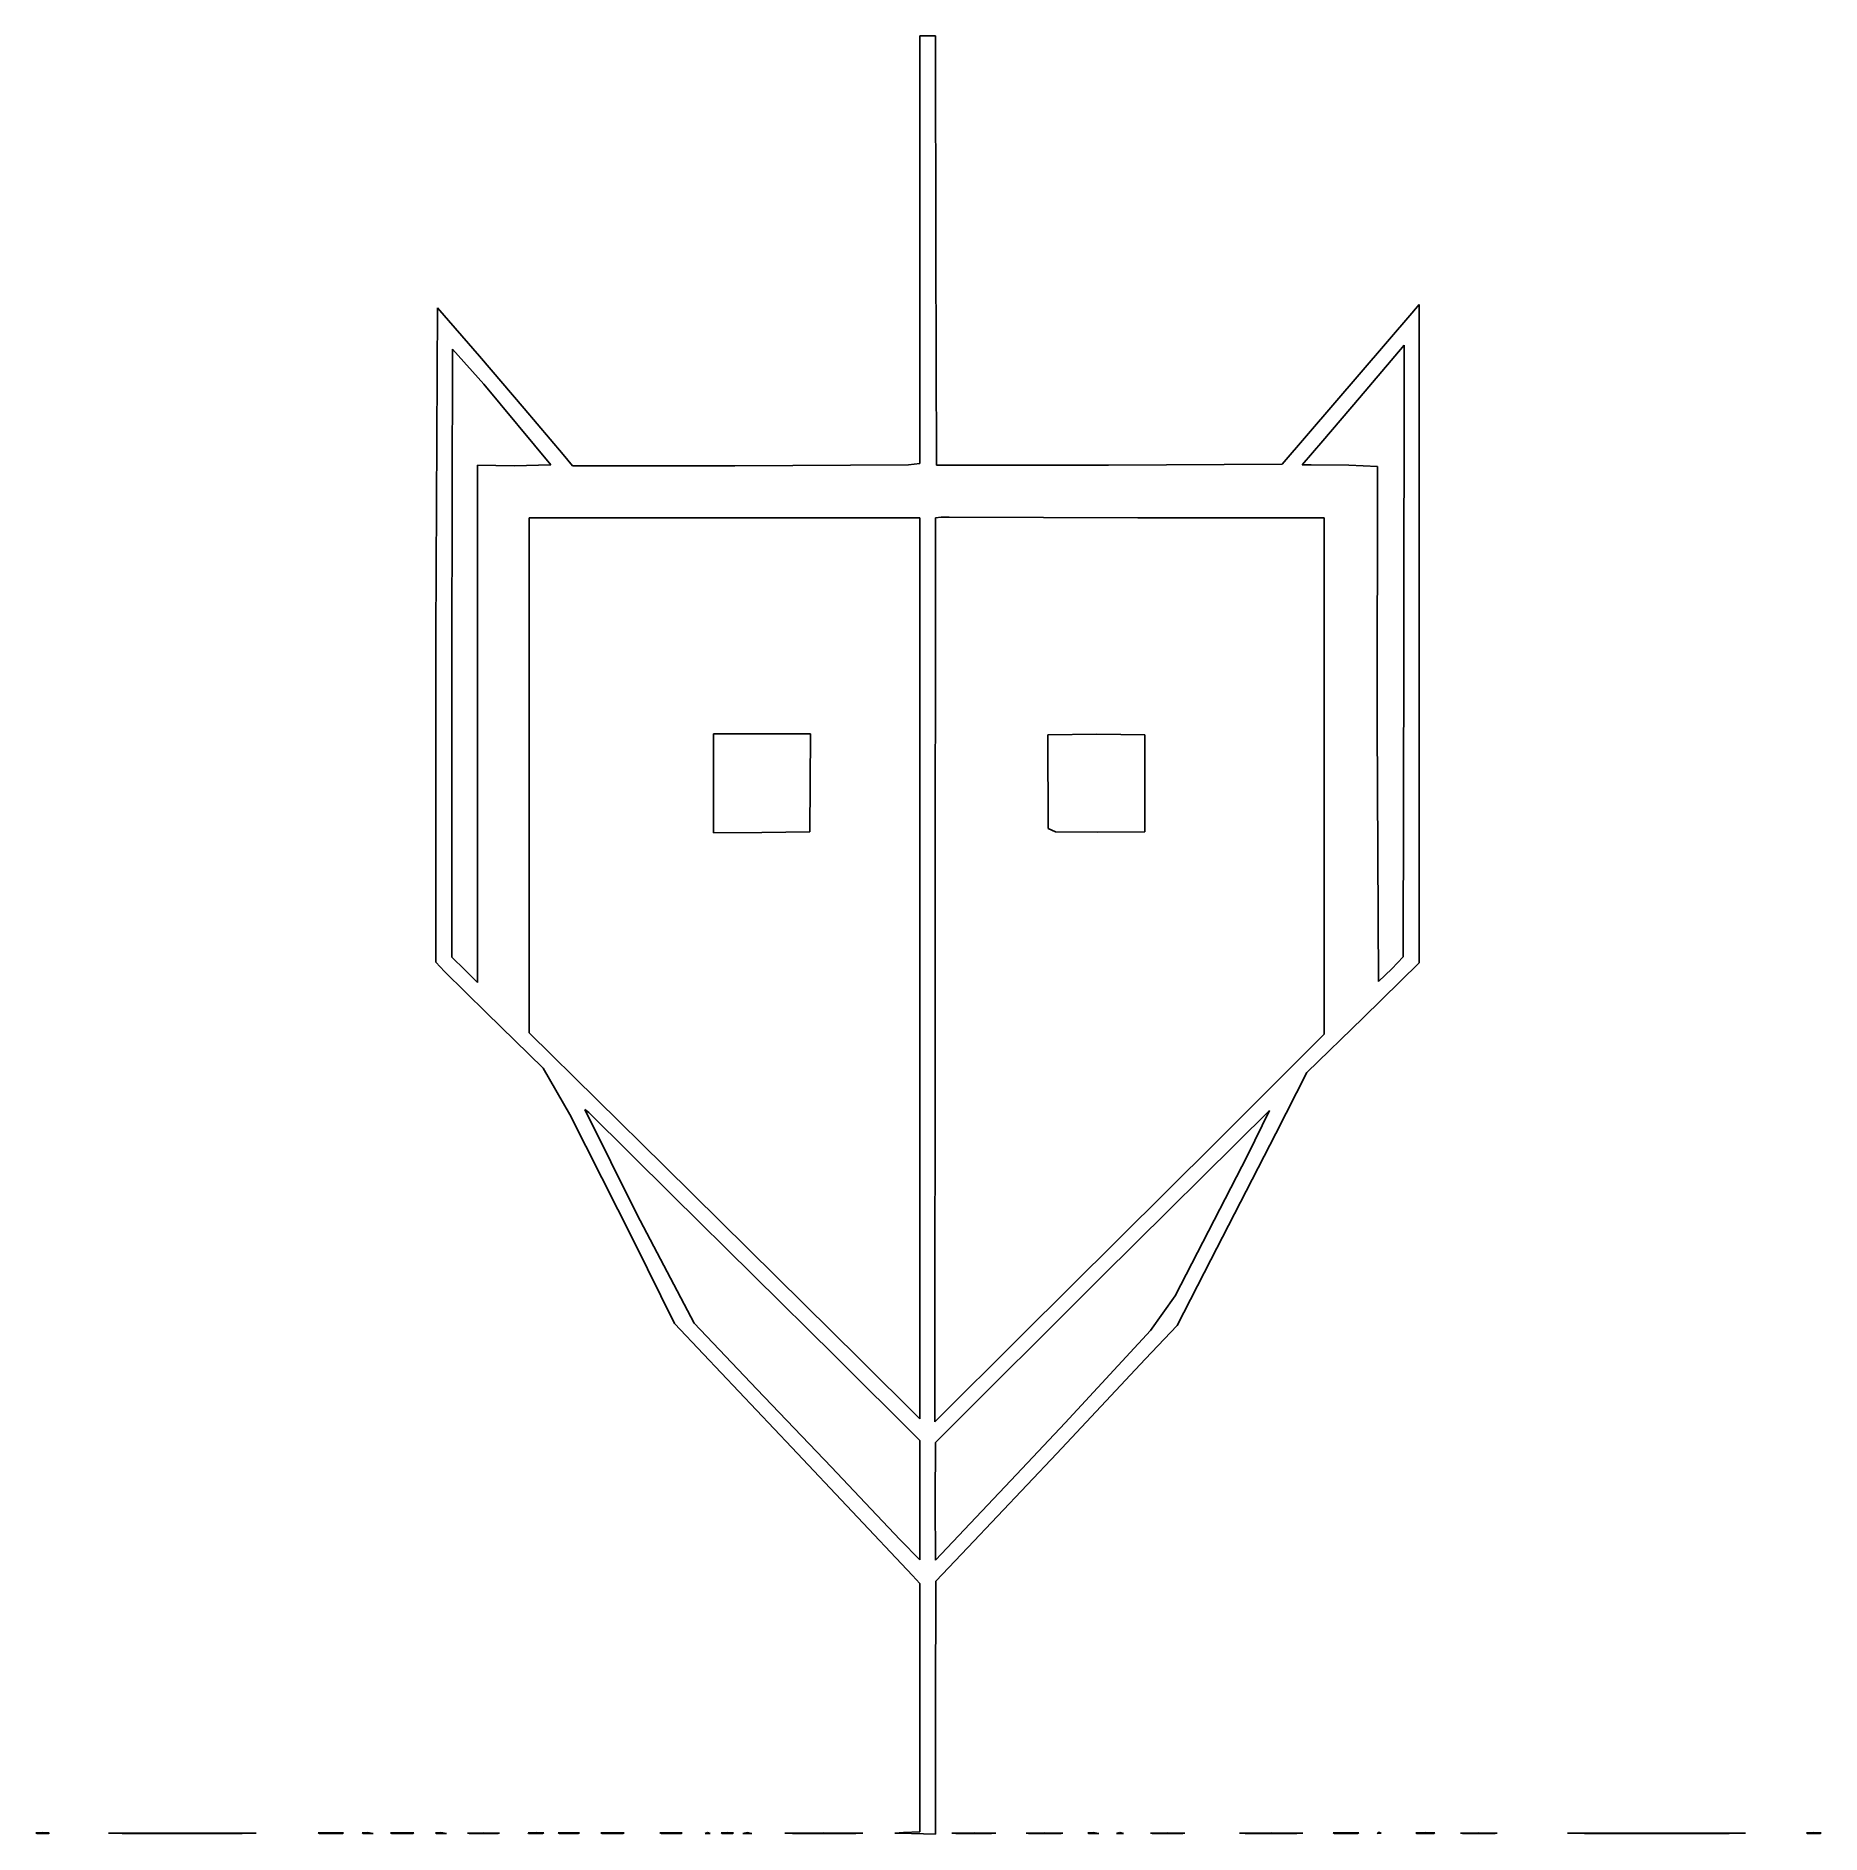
# Model space of a CAD drawing. Extents: x 0.1 to 59.7, y 0 to 60.
import ezdxf

# ---------------------------------------------------------------- set-up
doc = ezdxf.new("R2010")
doc.units = 0

msp = doc.modelspace()

# ---------------------------------------------------------------- linework, layer by layer
at = {"layer": 'Layer 1'}
for p, q in [((29.901135, 60.00058), (29.636523, 60.00058)), ((29.636523, 60.00058), (29.636523, 52.86268)), ((30.165747, 60.00058), (29.901135, 60.00058)), ((30.178978, 52.84284), (30.165747, 60.00058)), ((29.6365, 52.8627), (29.6365, 45.73142)), ((29.636523, 52.86268), (29.6365, 52.8627)), ((30.198824, 45.67848), (30.178978, 52.84284)), ((46.30043, 51.036869), (46.055664, 50.745796)), ((46.30043, 40.048869), (46.30043, 51.036869)), ((13.548119, 50.924434), (13.495197, 40.022434)), ((14.950559, 49.316914), (13.548119, 50.924434)), ((46.055664, 50.745796), (41.735884, 45.711556)), ((14.024332, 39.407203), (14.050793, 49.548403)), ((14.050793, 49.548403), (15.089393, 48.377493)), ((16.438999, 47.570474), (14.950559, 49.316914)), ((44.315782, 47.927722), (45.804222, 49.680772)), ((45.804222, 49.680772), (45.790992, 39.479972)), ((15.089393, 48.377493), (15.0894, 48.37757)), ((15.0894, 48.37757), (17.33198, 45.68515)), ((17.742209, 46.035724), (16.438999, 47.570474)), ((43.085342, 46.492202), (44.315782, 47.927722)), ((42.403967, 45.691752), (43.085342, 46.492202)), ((16.10815, 45.658689), (14.88432, 45.678535)), ((14.88432, 45.678535), (14.88432, 37.045585)), ((17.33198, 45.68515), (16.10815, 45.658689)), ((18.053128, 45.658652), (17.742209, 46.035724)), ((23.464438, 45.652037), (18.053128, 45.658652)), ((29.259428, 45.685113), (23.464438, 45.652037)), ((29.6365, 45.73142), (29.259428, 45.685113)), ((35.940894, 45.67848), (30.198824, 45.67848)), ((41.735884, 45.711556), (35.940894, 45.67848)), ((42.69504, 45.691752), (42.403967, 45.691752)), ((43.95195, 45.678521), (42.69504, 45.691752)), ((44.917782, 45.632214), (43.95195, 45.678521)), ((44.904552, 37.038954), (44.917782, 45.632214)), ((16.60435, 35.33221), (16.60435, 43.92547)), ((16.60435, 43.92547), (23.12041, 43.92547)), ((23.12041, 43.92547), (29.63647, 43.92547)), ((29.63647, 43.92547), (29.63647, 28.89557)), ((30.152471, 28.83597), (30.165701, 43.91887)), ((30.165701, 43.91887), (30.350929, 43.945331)), ((30.350929, 43.945331), (30.615541, 43.945331)), ((30.615541, 43.945331), (36.919911, 43.925485)), ((36.919911, 43.925485), (36.9199, 43.92548)), ((36.9199, 43.92548), (43.13166, 43.92548)), ((43.13166, 43.92548), (43.13166, 35.30576)), ((13.495197, 40.022434), (13.495197, 29.093934)), ((46.307045, 29.067469), (46.30043, 40.048869)), ((14.024332, 29.266003), (14.024332, 39.407203)), ((45.791, 39.48), (45.764539, 29.2726)), ((45.790992, 39.479972), (45.791, 39.48)), ((14.88432, 37.045585), (14.88432, 28.419245)), ((24.377346, 36.714726), (22.756596, 36.714726)), ((22.756596, 36.714726), (22.756596, 35.060906)), ((25.998096, 36.714726), (24.377346, 36.714726)), ((25.984866, 35.080746), (25.998096, 36.714726)), ((33.916605, 36.675109), (33.9166, 36.6751)), ((33.9166, 36.6751), (33.923215, 33.5593)), ((35.550585, 36.701571), (33.916605, 36.675109)), ((37.144865, 36.681725), (35.550585, 36.701571)), ((37.144865, 35.060975), (37.144865, 36.681725)), ((44.950859, 28.452304), (44.904552, 37.038954)), ((16.60435, 26.73895), (16.60435, 35.33221)), ((22.756596, 35.060906), (22.7566, 35.0609)), ((22.7566, 35.0609), (22.7566, 33.40708)), ((25.96502, 33.440156), (25.984866, 35.080746)), ((37.144865, 33.440225), (37.144865, 35.060975)), ((43.13166, 35.30576), (43.13166, 26.68604)), ((22.7566, 33.40708), (24.36412, 33.420311)), ((24.36412, 33.420311), (25.96502, 33.440156)), ((33.923215, 33.5593), (34.167155, 33.438571)), ((34.167155, 33.438571), (35.557195, 33.426994)), ((35.557195, 33.426994), (37.144865, 33.440225)), ((13.495197, 29.093934), (13.779654, 28.783015)), ((14.454326, 28.842624), (14.024332, 29.266003)), ((14.88432, 28.419245), (14.454326, 28.842624)), ((29.63647, 28.89558), (29.63647, 13.85898)), ((29.63647, 28.89557), (29.63647, 28.89558)), ((30.13924, 13.75977), (30.152471, 28.83597)), ((44.434915, 27.241649), (46.307045, 29.067469)), ((45.394083, 28.869067), (44.950859, 28.452304)), ((45.764539, 29.2726), (45.394083, 28.869067)), ((13.779654, 28.783015), (15.182094, 27.407035)), ((15.182094, 27.407035), (17.072412, 25.556409)), ((42.556175, 25.415829), (44.434915, 27.241649)), ((21.12259, 22.28686), (16.60435, 26.73895)), ((43.13166, 26.68604), (39.5131, 23.08071)), ((17.072412, 25.556409), (17.960514, 24.013395)), ((41.517575, 23.371709), (42.556175, 25.415829)), ((17.960514, 24.013395), (20.097254, 19.779605)), ((20.203062, 20.686004), (18.463242, 24.178874)), ((18.463242, 24.178874), (18.595548, 24.073029)), ((18.595548, 24.073029), (21.367358, 21.327679)), ((35.71592, 18.6088), (41.30584, 24.1458)), ((41.30584, 24.1458), (40.578158, 22.64413)), ((39.5131, 23.08071), (33.01689, 16.62419)), ((39.347755, 19.157769), (41.517575, 23.371709)), ((27.63865, 15.85018), (21.12259, 22.28686)), ((40.57816, 22.64413), (38.15696, 17.95389)), ((40.578158, 22.64413), (40.57816, 22.64413)), ((21.367358, 21.327679), (21.36736, 21.32769)), ((21.36736, 21.32769), (26.81174, 15.94946)), ((22.114882, 17.047594), (20.203062, 20.686004)), ((20.097254, 19.779605), (21.460004, 17.034255)), ((30.16569, 13.06519), (35.71592, 18.6088)), ((38.223155, 16.974719), (39.347755, 19.157769)), ((38.15696, 17.95389), (37.341625, 16.805311)), ((21.460004, 17.034255), (22.419221, 16.008885)), ((24.205312, 14.844704), (22.114882, 17.047594)), ((37.341625, 16.805311), (34.49209, 13.72672)), ((37.158095, 15.850119), (38.223155, 16.974719)), ((33.01689, 16.62419), (30.13924, 13.75977)), ((22.419221, 16.008885), (25.369641, 12.899695)), ((26.81174, 15.94946), (29.63647, 13.13135)), ((29.63647, 13.85898), (27.63865, 15.85018)), ((34.207675, 12.701239), (37.158095, 15.850119)), ((26.692662, 12.238284), (24.205312, 14.844704)), ((34.49209, 13.72672), (32.87134, 11.99351)), ((25.369641, 12.899695), (29.391741, 8.626215)), ((29.63647, 13.13135), (29.63647, 11.14015)), ((30.152459, 11.09383), (30.16569, 13.06519)), ((31.244025, 9.558979), (34.207675, 12.701239)), ((27.817262, 11.047534), (26.692662, 12.238284)), ((32.87134, 11.99351), (30.16569, 9.14232)), ((28.988172, 9.817094), (27.817262, 11.047534)), ((29.63647, 11.14015), (29.63647, 9.14895)), ((30.16569, 9.14232), (30.152459, 11.09383)), ((29.63647, 9.14895), (28.988172, 9.817094)), ((30.172345, 8.434379), (31.244025, 9.558979)), ((29.391741, 8.626215), (29.636507, 8.354988)), ((30.16573, 4.220439), (30.172345, 8.434379)), ((29.636507, 8.354988), (29.636507, 4.213818)), ((29.636507, 4.213818), (29.636507, 0.072648)), ((30.16573, -0.000121), (30.16573, 4.220439)), ((0.36384, 0.046215), (0.148016, 0.037946)), ((0.148016, 0.037946), (0.185227, 0.019754)), ((0.185227, 0.019754), (0.185228, 0.019754)), ((0.185228, 0.019754), (0.582145, 0.019754)), ((0.592068, 0.037946), (0.36384, 0.046215)), ((0.582145, 0.019754), (0.592068, 0.037946)), ((2.788345, 0.02885), (2.566112, 0.024612)), ((2.566112, 0.024612), (3.0298, 0.019754)), ((5.02762, 0.032985), (2.788345, 0.02885)), ((3.0298, 0.019754), (7.03205, 0.019754)), ((3.0298, 0.019754), (3.0298, 0.019754)), ((7.267721, 0.02885), (5.02762, 0.032985)), ((7.03205, 0.019754), (7.491917, 0.024612)), ((7.491917, 0.024612), (7.267721, 0.02885)), ((9.989091, 0.0396), (9.564886, 0.034639)), ((9.564886, 0.034639), (9.612019, 0.019754)), ((9.612019, 0.019754), (9.61202, 0.019754)), ((9.61202, 0.019754), (10.372778, 0.019754)), ((10.414124, 0.034639), (9.989091, 0.0396)), ((10.372778, 0.019754), (10.414124, 0.034639)), ((11.212937, 0.046215), (11.033497, 0.037946)), ((11.033497, 0.037946), (11.067401, 0.019754)), ((11.0674, 0.019754), (11.398165, 0.019754)), ((11.067401, 0.019754), (11.0674, 0.019754)), ((11.398165, 0.019754), (11.212937, 0.046215)), ((12.370595, 0.0396), (11.982774, 0.034639)), ((11.982774, 0.034639), (12.0266, 0.019754)), ((12.0266, 0.019754), (12.721205, 0.019754)), ((12.0266, 0.019754), (12.0266, 0.019754)), ((12.759243, 0.034639), (12.370595, 0.0396)), ((12.721205, 0.019754), (12.759243, 0.034639)), ((13.660536, 0.046215), (13.481096, 0.037946)), ((13.481096, 0.037946), (13.515, 0.019754)), ((13.515, 0.019754), (13.845764, 0.019754)), ((13.515, 0.019754), (13.515, 0.019754)), ((13.845764, 0.019754), (13.660536, 0.046215)), ((15.082901, 0.0396), (14.547063, 0.032158)), ((14.547063, 0.032158), (14.6066, 0.019754)), ((14.6066, 0.019754), (15.565817, 0.019754)), ((14.6066, 0.019754), (14.6066, 0.019754)), ((15.619566, 0.032158), (15.082901, 0.0396)), ((15.565817, 0.019754), (15.619566, 0.032158)), ((16.835881, 0.046215), (16.57375, 0.037946)), ((16.57375, 0.037946), (16.5845, 0.019754)), ((16.5845, 0.019754), (17.04757, 0.019754)), ((16.5845, 0.019754), (16.5845, 0.019754)), ((17.090569, 0.037946), (16.835881, 0.046215)), ((17.04757, 0.019754), (17.090569, 0.037946)), ((17.927419, 0.0396), (17.575982, 0.034639)), ((17.575982, 0.034639), (17.6165, 0.019754)), ((17.6165, 0.019754), (18.244953, 0.019754)), ((17.6165, 0.019754), (17.6165, 0.019754)), ((18.279683, 0.034639), (17.927419, 0.0396)), ((18.244953, 0.019754), (18.279683, 0.034639)), ((19.382795, 0.0396), (18.994974, 0.034639)), ((18.994974, 0.034639), (19.0388, 0.019754)), ((19.0388, 0.019754), (19.733405, 0.019754)), ((19.0388, 0.019754), (19.0388, 0.019754)), ((19.771443, 0.034639), (19.382795, 0.0396)), ((19.733405, 0.019754), (19.771443, 0.034639)), ((21.334319, 0.0396), (20.970478, 0.034639)), ((20.970478, 0.034639), (21.0234, 0.019754)), ((21.0234, 0.019754), (21.684929, 0.019754)), ((21.0234, 0.019754), (21.0234, 0.019754)), ((21.710563, 0.034639), (21.334319, 0.0396)), ((21.684929, 0.019754), (21.710563, 0.034639)), ((22.558183, 0.052831), (22.4788, 0.019754)), ((22.4788, 0.019754), (22.644182, 0.019754)), ((22.4788, 0.019754), (22.4788, 0.019754)), ((22.644182, 0.019754), (22.558183, 0.052831)), ((23.219713, 0.046215), (23.016293, 0.037946)), ((23.016293, 0.037946), (23.0411, 0.019754)), ((23.0411, 0.019754), (23.404941, 0.019754)), ((23.0411, 0.019754), (23.0411, 0.019754)), ((23.42396, 0.037946), (23.219713, 0.046215)), ((23.404941, 0.019754), (23.42396, 0.037946)), ((23.881236, 0.046215), (23.7357, 0.019754)), ((23.7357, 0.019754), (24.033388, 0.019754)), ((23.7357, 0.019754), (23.7357, 0.019754)), ((24.033388, 0.019754), (23.881236, 0.046215)), ((25.248924, 0.032158), (25.136877, 0.025646)), ((25.136877, 0.025646), (25.3895, 0.019754)), ((26.4281, 0.0396), (25.248924, 0.032158)), ((25.3895, 0.019754), (27.50639, 0.019754)), ((25.3895, 0.019754), (25.3895, 0.019754)), ((27.617196, 0.032158), (26.4281, 0.0396)), ((27.50639, 0.019754), (27.741646, 0.025646)), ((27.741646, 0.025646), (27.617196, 0.032158)), ((29.094053, 0.046187), (28.812076, 0.029648)), ((28.812076, 0.029648), (29.358665, 0.01311)), ((29.636507, 0.072648), (29.094053, 0.046187)), ((29.358665, 0.01311), (30.16573, -0.000121)), ((30.783441, 0.032158), (30.710569, 0.025646)), ((30.710569, 0.025646), (30.840498, 0.019754)), ((31.45572, 0.0396), (30.783441, 0.032158)), ((30.840498, 0.019754), (30.8405, 0.019754)), ((30.8405, 0.019754), (32.03125, 0.019754)), ((32.115595, 0.032158), (31.45572, 0.0396)), ((32.03125, 0.019754), (32.175753, 0.025646)), ((32.175753, 0.025646), (32.115595, 0.032158)), ((33.804151, 0.0396), (33.193064, 0.032158)), ((33.193064, 0.032158), (33.261697, 0.019754)), ((33.261697, 0.019754), (33.2617, 0.019754)), ((33.2617, 0.019754), (34.35322, 0.019754)), ((34.416065, 0.032158), (33.804151, 0.0396)), ((34.35322, 0.019754), (34.416065, 0.032158)), ((35.424837, 0.046215), (35.245397, 0.037946)), ((35.245397, 0.037946), (35.279301, 0.019754)), ((35.2793, 0.019754), (35.610065, 0.019754)), ((35.279301, 0.019754), (35.2793, 0.019754)), ((35.610065, 0.019754), (35.424837, 0.046215)), ((36.31796, 0.052831), (36.2055, 0.019754)), ((36.2055, 0.019754), (36.437035, 0.019754)), ((36.2055, 0.019754), (36.2055, 0.019754)), ((36.437035, 0.019754), (36.31796, 0.052831)), ((37.905577, 0.0396), (37.333354, 0.032158)), ((37.333354, 0.032158), (37.3962, 0.019754)), ((37.3962, 0.019754), (38.42157, 0.019754)), ((37.3962, 0.019754), (37.3962, 0.019754)), ((38.478627, 0.032158), (37.905577, 0.0396)), ((38.42157, 0.019754), (38.478627, 0.032158)), ((40.410326, 0.032158), (40.307893, 0.025646)), ((40.307893, 0.025646), (40.498804, 0.019754)), ((41.378638, 0.0396), (40.410326, 0.032158)), ((40.4988, 0.019754), (42.21878, 0.019754)), ((40.498804, 0.019754), (40.4988, 0.019754)), ((42.334548, 0.032158), (41.378638, 0.0396)), ((42.21878, 0.019754), (42.424267, 0.025646)), ((42.424267, 0.025646), (42.334548, 0.032158)), ((43.859371, 0.0396), (43.435166, 0.034639)), ((43.435166, 0.034639), (43.482299, 0.019754)), ((43.482299, 0.019754), (43.4823, 0.019754)), ((43.4823, 0.019754), (44.243058, 0.019754)), ((44.284404, 0.034639), (43.859371, 0.0396)), ((44.243058, 0.019754), (44.284404, 0.034639)), ((44.9046, 0.019754), (45.030291, 0.026369)), ((44.904601, 0.019754), (44.9046, 0.019754)), ((44.944292, 0.059446), (44.904601, 0.019754)), ((45.030291, 0.026369), (44.944292, 0.059446)), ((46.505443, 0.046215), (46.19039, 0.037946)), ((46.19039, 0.037946), (46.227601, 0.019754)), ((46.2276, 0.019754), (46.7899, 0.019754)), ((46.227601, 0.019754), (46.2276, 0.019754)), ((46.821323, 0.037946), (46.505443, 0.046215)), ((46.7899, 0.019754), (46.821323, 0.037946)), ((48.291651, 0.0396), (47.680564, 0.032158)), ((47.680564, 0.032158), (47.749197, 0.019754)), ((47.749197, 0.019754), (47.7492, 0.019754)), ((47.7492, 0.019754), (48.84072, 0.019754)), ((48.903565, 0.032158), (48.291651, 0.0396)), ((48.84072, 0.019754), (48.903565, 0.032158)), ((51.519082, 0.02885), (51.254989, 0.024612)), ((51.254989, 0.024612), (51.8176, 0.019754)), ((54.21233, 0.032985), (51.519082, 0.02885)), ((51.8176, 0.019754), (56.64676, 0.019754)), ((51.8176, 0.019754), (51.8176, 0.019754)), ((56.920466, 0.02885), (54.21233, 0.032985)), ((56.64676, 0.019754), (57.195725, 0.024612)), ((57.195725, 0.024612), (56.920466, 0.02885)), ((59.471489, 0.046215), (59.231685, 0.037946)), ((59.231685, 0.037946), (59.2598, 0.019754)), ((59.2598, 0.019754), (59.689794, 0.019754)), ((59.2598, 0.019754), (59.2598, 0.019754)), ((59.712121, 0.037946), (59.471489, 0.046215)), ((59.689794, 0.019754), (59.712121, 0.037946))]:
    msp.add_line(p, q, dxfattribs=at)

doc.saveas('drawing.dxf')
